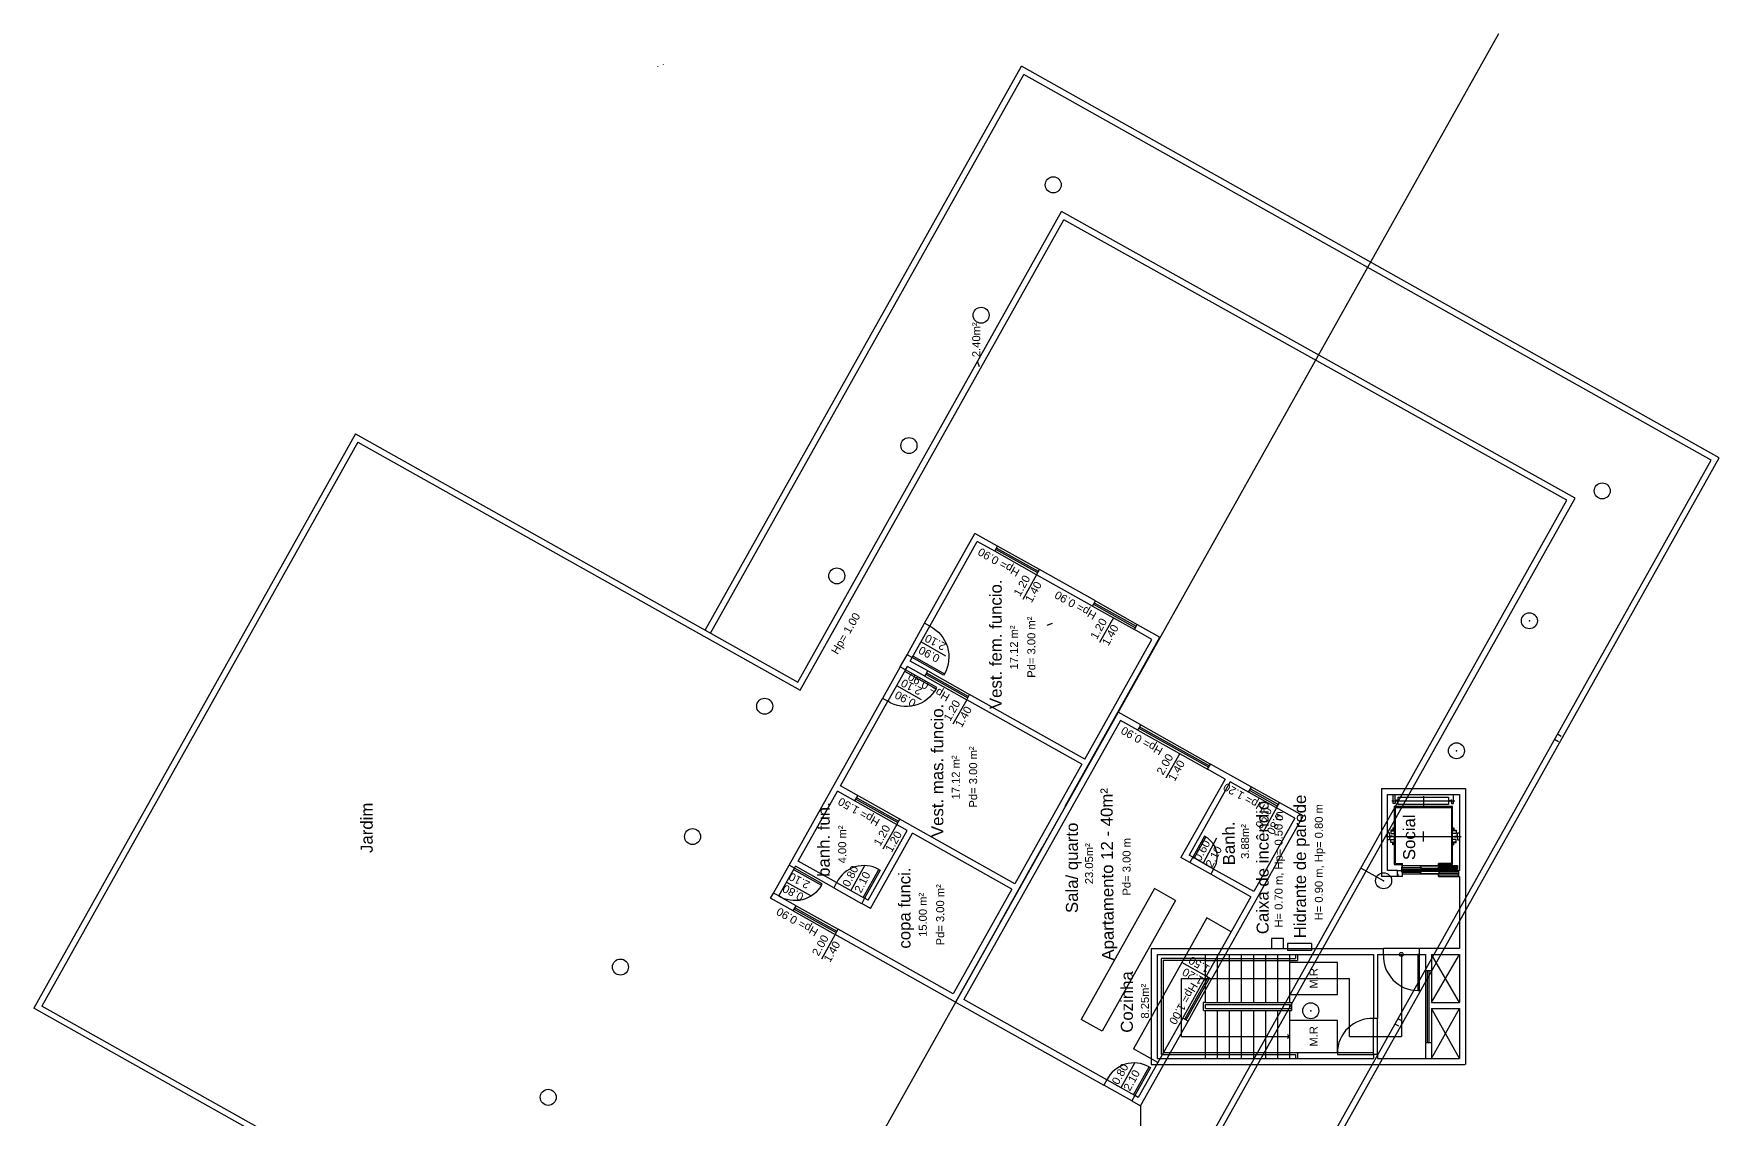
# Model space of a CAD drawing. Header units: millimetres. Extents: x -210 to 1173, y -437 to 320.
# Drawn here: x 1083.22 to 1125.35, y 27.11 to 54.23 of the extents above; entities that cross this region are included whole.
import ezdxf
from ezdxf.enums import TextEntityAlignment as Align

# ---------------------------------------------------------------- set-up
doc = ezdxf.new("R2010")
doc.units = ezdxf.units.MM
doc.header["$LTSCALE"] = 0.3
for name, pattern in [('DASHDOTX2', [50.8, 25.4, -12.7, 0, -12.7]), ('DASHED2', [9.525, 6.35, -3.175]), ('LTYPE_4', [112.5, 56.25, -56.25]), ('LTYPE_6', [168.75, 112.5, -28.125, 0, -28.125])]:
    doc.linetypes.add(name, pattern=pattern)
for name, color, linetype in [('CORTE', 6, 'Continuous'), ('COTAS', 1, 'Continuous'), ('ESQUADRIAS', 3, 'Continuous'), ('LAYER_0', 6, 'Continuous'), ('LINHA DE CORTE', 6, 'DASHDOTX2'), ('PISO', 1, 'Continuous'), ('PROJEÇÃO', 1, 'DASHED2'), ('TEXTOS', 2, 'Continuous'), ('VISTA', 2, 'Continuous')]:
    doc.layers.add(name, color=color, linetype=linetype)
doc.styles.add('2MM 1_100', font='ARIAL.TTF', dxfattribs={"height": 0.2})
doc.styles.add('3MM 1_100', font='ARIAL.TTF', dxfattribs={"height": 0.3})

msp = doc.modelspace()

# ---------------------------------------------------------------- linework, layer by layer
msp.add_line((1119.826, 54.234), (1095.392, 10.675))
at = {"layer": 'CORTE'}
for p, q in [((1098.82, 53.404), (1098.816, 53.415)), ((1098.961, 53.455), (1098.957, 53.466)), ((1105.485, 39.505), (1106.744, 41.751)), ((1107.311, 41.433), (1106.744, 41.751)), ((1105.616, 39.432), (1106.802, 41.547)), ((1107.238, 41.303), (1106.802, 41.547)), ((1107.238, 41.303), (1107.311, 41.433)), ((1108.285, 40.716), (1108.358, 40.847)), ((1109.68, 39.933), (1108.285, 40.716)), ((1109.754, 40.064), (1108.358, 40.847)), ((1109.68, 39.933), (1109.754, 40.064)), ((1105.616, 39.432), (1105.485, 39.505)), ((1108.676, 39.502), (1108.536, 39.45)), ((1110.727, 39.347), (1110.8, 39.478)), ((1111.163, 39.102), (1110.727, 39.347)), ((1110.8, 39.478), (1111.367, 39.16)), ((1109.002, 34.94), (1111.367, 39.16)), ((1109.489, 36.115), (1111.163, 39.102)), ((1104.874, 38.415), (1105.045, 38.72)), ((1105.005, 38.341), (1104.874, 38.415)), ((1105.005, 38.341), (1105.054, 38.429)), ((1105.176, 38.647), (1105.045, 38.72)), ((1105.49, 38.184), (1105.054, 38.429)), ((1105.127, 38.559), (1105.176, 38.647)), ((1105.563, 38.315), (1105.127, 38.559)), ((1105.49, 38.184), (1105.563, 38.315)), ((1102.099, 33.464), (1104.434, 37.63)), ((1103.379, 35.441), (1104.565, 37.556)), ((1104.565, 37.556), (1104.434, 37.63)), ((1106.537, 37.597), (1106.61, 37.728)), ((1109.415, 35.984), (1106.537, 37.597)), ((1109.489, 36.115), (1106.61, 37.728)), ((1110.321, 37.286), (1106.258, 30.044)), ((1110.378, 37.081), (1106.463, 30.103)), ((1110.887, 36.968), (1110.321, 37.286)), ((1110.814, 36.837), (1110.378, 37.081)), ((1110.814, 36.837), (1110.887, 36.968)), ((1121.399, 36.679), (1121.304, 36.733)), ((1121.326, 36.548), (1121.23, 36.602)), ((1109.415, 35.984), (1107.741, 32.996)), ((1112.558, 35.859), (1112.631, 35.99)), ((1112.994, 35.614), (1112.558, 35.859)), ((1114.944, 34.693), (1112.631, 35.99)), ((1107.741, 32.996), (1103.379, 35.441)), ((1112.994, 35.614), (1111.893, 33.652)), ((1113.125, 35.541), (1112.098, 33.709)), ((1114.74, 34.636), (1113.125, 35.541)), ((1102.328, 33.565), (1103.306, 35.31)), ((1105.05, 34.332), (1103.306, 35.31)), ((1116.902, 35.382), (1116.902, 33.182)), ((1116.902, 35.382), (1119.003, 35.382)), ((1117.052, 33.332), (1117.052, 35.232)), ((1117.052, 35.232), (1118.852, 35.232)), ((1118.852, 35.232), (1118.852, 33.332)), ((1118.852, 35.232), (1118.852, 33.332)), ((1119.003, 35.382), (1119.002, 28.482)), ((1114.944, 34.693), (1112.656, 30.616)), ((1114.74, 34.636), (1113.712, 32.804)), ((1104.072, 32.588), (1105.05, 34.332)), ((1104.13, 32.383), (1105.181, 34.259)), ((1107.667, 32.865), (1105.181, 34.259)), ((1114.797, 34.431), (1114.797, 34.431)), ((1108.415, 33.893), (1107.358, 32.007)), ((1112.185, 33.66), (1112.098, 33.709)), ((1102.23, 33.391), (1102.099, 33.464)), ((1102.23, 33.391), (1102.254, 33.435)), ((1103.214, 32.897), (1102.254, 33.435)), ((1103.287, 33.028), (1102.328, 33.565)), ((1112.112, 33.53), (1111.893, 33.652)), ((1112.185, 33.66), (1112.112, 33.53)), ((1112.708, 33.367), (1112.635, 33.236)), ((1113.712, 32.804), (1112.708, 33.367)), ((1117.307, 33.332), (1117.052, 33.332)), ((1118.852, 33.332), (1118.827, 33.332)), ((1103.287, 33.028), (1103.214, 32.897)), ((1107.667, 32.865), (1106.2, 30.248)), ((1113.639, 32.673), (1112.635, 33.236)), ((1117.307, 33.182), (1116.902, 33.182)), ((1118.827, 33.182), (1118.852, 33.182)), ((1118.852, 33.182), (1118.852, 31.382)), ((1101.635, 32.636), (1101.708, 32.766)), ((1102.202, 32.318), (1101.635, 32.636)), ((1101.839, 32.693), (1101.708, 32.766)), ((1102.275, 32.449), (1101.841, 32.692)), ((1102.202, 32.318), (1102.275, 32.449)), ((1103.985, 32.636), (1103.912, 32.506)), ((1104.13, 32.383), (1103.912, 32.506)), ((1104.072, 32.588), (1103.985, 32.636)), ((1113.639, 32.673), (1112.525, 30.689)), ((1103.248, 31.731), (1103.322, 31.862)), ((1106.258, 30.044), (1103.248, 31.731)), ((1106.2, 30.248), (1103.322, 31.862)), ((1111.147, 31.382), (1116.952, 31.382)), ((1111.147, 31.382), (1111.147, 28.482)), ((1111.297, 31.232), (1111.297, 28.632)), ((1111.302, 31.382), (1111.302, 31.382)), ((1111.302, 31.232), (1116.702, 31.232)), ((1115.152, 31.502), (1114.552, 31.502)), ((1114.552, 31.502), (1114.552, 31.332)), ((1115.152, 31.332), (1114.552, 31.332)), ((1115.152, 31.502), (1115.152, 31.332)), ((1116.702, 31.232), (1116.702, 29.632)), ((1116.802, 31.232), (1116.952, 31.232)), ((1116.802, 31.232), (1116.802, 29.632)), ((1118.852, 31.382), (1117.852, 31.382)), ((1117.852, 31.232), (1118.002, 31.232)), ((1118.002, 31.232), (1118.002, 28.632)), ((1118.152, 31.232), (1118.852, 31.232)), ((1118.152, 31.232), (1118.152, 30.032)), ((1118.152, 30.032), (1118.852, 31.232)), ((1118.852, 30.032), (1118.152, 31.232)), ((1118.852, 31.232), (1118.852, 30.032)), ((1119.002, 31.382), (1119.002, 31.382)), ((1106.771, 30.96), (1106.258, 30.044)), ((1112.656, 30.616), (1112.525, 30.689)), ((1106.258, 30.044), (1109.965, 27.965)), ((1110.04, 28.099), (1106.464, 30.104)), ((1118.152, 30.032), (1118.852, 30.032)), ((1111.938, 29.643), (1110.825, 27.659)), ((1110.881, 27.451), (1112.07, 29.569)), ((1112.07, 29.569), (1111.938, 29.643)), ((1117.34, 29.44), (1117.244, 29.494)), ((1117.413, 29.571), (1117.317, 29.625)), ((1118.152, 29.882), (1118.852, 29.882)), ((1118.152, 29.882), (1118.152, 28.632)), ((1118.852, 28.632), (1118.152, 29.882)), ((1118.152, 28.632), (1118.852, 29.882)), ((1118.852, 29.882), (1118.852, 28.632)), ((1116.702, 28.732), (1116.702, 28.632)), ((1116.802, 28.732), (1116.802, 28.632)), ((1111.147, 28.482), (1118.996, 28.482)), ((1111.302, 28.632), (1116.702, 28.632)), ((1116.802, 28.632), (1118.002, 28.632)), ((1118.002, 28.632), (1118.852, 28.632)), ((1110.04, 28.099), (1109.965, 27.965)), ((1110.738, 27.708), (1110.663, 27.573)), ((1110.663, 27.573), (1110.881, 27.451)), ((1110.825, 27.659), (1110.738, 27.708))]:
    msp.add_line(p, q, dxfattribs=at)
msp.add_lwpolyline([(1114.452, 31.382), (1114.452, 31.632), (1114.152, 31.632), (1114.152, 31.382)], close=True, dxfattribs=at)
for centre in [(1108.701, 50.459), (1106.898, 47.202), (1105.094, 43.945), (1122.421, 42.814), (1103.291, 40.689), (1120.6, 39.567), (1101.488, 37.432), (1118.779, 36.32), (1099.684, 34.176), (1116.958, 33.073), (1097.882, 30.918), (1115.137, 29.826), (1096.077, 27.663)]:
    msp.add_circle(centre, 0.2, dxfattribs=at)
at = {"layer": 'COTAS'}
for p, q in [((1108.285, 40.716), (1107.941, 40.103)), ((1110.204, 39.64), (1109.86, 39.027)), ((1106.537, 37.597), (1106.193, 36.984)), ((1111.861, 36.253), (1111.518, 35.64)), ((1114.282, 34.894), (1113.938, 34.281)), ((1104.789, 34.479), (1104.445, 33.866)), ((1112.778, 34.134), (1112.447, 33.513)), ((1103.981, 33.447), (1103.637, 32.834)), ((1103.248, 31.731), (1102.905, 31.118)), ((1117.402, 31.232), (1117.402, 29.182)), ((1112.526, 30.689), (1111.915, 31.032)), ((1111.897, 30.632), (1111.897, 29.182)), ((1111.902, 30.632), (1116.102, 30.632)), ((1116.102, 29.182), (1116.102, 30.632)), ((1111.902, 29.182), (1114.602, 29.182)), ((1114.602, 29.182), (1114.552, 29.231)), ((1114.602, 29.182), (1114.552, 29.131)), ((1116.102, 29.182), (1117.402, 29.182)), ((1110.733, 28.516), (1110.389, 27.903))]:
    msp.add_line(p, q, dxfattribs=at)
at = {"layer": 'COTAS', "extrusion": (8.09989e-13, 3.46177e-12, -1)}
for p, q in [((1105.396, 39.039), (1106.009, 38.695)), ((1104.785, 37.949), (1105.398, 37.605))]:
    msp.add_line(p, q, dxfattribs=at)
at = {"layer": 'COTAS', "extrusion": (-2.53038e-12, -2.49741e-12, -1)}
msp.add_line((1102.034, 33.042), (1102.648, 32.698), dxfattribs=at)
at = {"layer": 'COTAS'}
msp.add_circle((1117.402, 31.232), 0.05, dxfattribs=at)
at = {"layer": 'ESQUADRIAS'}
for p, q in [((1108.312, 40.764), (1107.265, 41.351)), ((1108.331, 40.799), (1107.284, 41.385)), ((1109.707, 39.981), (1110.754, 39.395)), ((1109.727, 40.016), (1110.774, 39.43)), ((1105.517, 38.232), (1106.564, 37.645)), ((1105.536, 38.267), (1106.583, 37.68)), ((1110.84, 36.885), (1112.585, 35.907)), ((1110.86, 36.92), (1112.604, 35.941)), ((1102.228, 32.366), (1103.275, 31.779)), ((1102.248, 32.401), (1103.295, 31.814)), ((1111.986, 29.616), (1112.573, 30.662)), ((1112.021, 29.596), (1112.608, 30.643))]:
    msp.add_line(p, q, dxfattribs=at)
at = {"layer": 'ESQUADRIAS', "extrusion": (5.98787e-17, 1.06823e-16, -1)}
msp.add_lwpolyline([(-1105.005, 38.341), (-1104.985, 38.306), (-1105.77, 37.866), (-1105.79, 37.901)], close=True, dxfattribs=at)
at = {"layer": 'ESQUADRIAS', "extrusion": (-5.98787e-17, -1.06823e-16, -1)}
msp.add_lwpolyline([(-1105.176, 38.647), (-1105.196, 38.682), (-1105.981, 38.241), (-1105.961, 38.207)], close=True, dxfattribs=at)
at = {"layer": 'ESQUADRIAS'}
for points in [[(1112.185, 33.66), (1112.22, 33.641), (1112.513, 34.164), (1112.479, 34.184)], [(1103.986, 32.638), (1103.951, 32.658), (1104.342, 33.356), (1104.377, 33.336)], [(1117.852, 31.232), (1117.812, 31.232), (1117.812, 30.332), (1117.852, 30.332)], [(1116.702, 28.732), (1116.702, 28.772), (1115.802, 28.772), (1115.802, 28.732)], [(1110.738, 27.708), (1110.703, 27.727), (1111.094, 28.425), (1111.129, 28.405)]]:
    msp.add_lwpolyline(points, close=True, dxfattribs=at)
at = {"layer": 'ESQUADRIAS', "extrusion": (1.06823e-16, -5.98787e-17, -1)}
msp.add_lwpolyline([(-1102.23, 33.391), (-1102.21, 33.356), (-1102.908, 32.965), (-1102.928, 33)], close=True, dxfattribs=at)
at = {"layer": 'LAYER_0', "color": 15, "linetype": 'LTYPE_6'}
for p, q in [((1117.16, 35.072), (1118.741, 35.072)), ((1117.952, 35.183), (1117.952, 34.953)), ((1117.017, 34.182), (1118.893, 34.182)), ((1117.952, 34.054), (1117.952, 34.306))]:
    msp.add_line(p, q, dxfattribs=at)
at = {"layer": 'LAYER_0', "color": 11}
for p, q in [((1117.198, 35), (1117.198, 35.232)), ((1117.248, 35), (1117.198, 35)), ((1117.248, 35.105), (1117.248, 35.232)), ((1117.248, 35.04), (1117.248, 35)), ((1117.322, 34.982), (1117.322, 35.162)), ((1117.322, 35.162), (1118.582, 35.162)), ((1118.582, 34.982), (1117.322, 34.982)), ((1118.582, 35.162), (1118.582, 34.982)), ((1118.656, 35.04), (1118.656, 35)), ((1118.656, 35), (1118.706, 35)), ((1118.706, 35), (1118.706, 35.232)), ((1118.682, 34.932), (1117.222, 34.932)), ((1117.222, 34.932), (1117.222, 33.482)), ((1117.252, 33.502), (1117.252, 34.902)), ((1117.252, 34.902), (1118.652, 34.902)), ((1118.652, 34.902), (1118.652, 33.502)), ((1118.682, 33.482), (1118.682, 34.932)), ((1117.102, 34.267), (1117.052, 34.267)), ((1117.102, 34.227), (1117.102, 34.267)), ((1117.102, 34.227), (1117.102, 34.182)), ((1117.102, 34.227), (1117.107, 34.227)), ((1117.102, 34.182), (1117.102, 34.137)), ((1117.102, 34.137), (1117.102, 34.097)), ((1117.102, 34.137), (1117.107, 34.137)), ((1117.11, 34.224), (1117.107, 34.227)), ((1117.11, 34.141), (1117.107, 34.137)), ((1117.112, 34.19), (1117.11, 34.224)), ((1117.112, 34.174), (1117.11, 34.141)), ((1117.116, 34.187), (1117.112, 34.19)), ((1117.112, 34.174), (1117.116, 34.178)), ((1117.132, 34.187), (1117.116, 34.187)), ((1117.132, 34.178), (1117.116, 34.178)), ((1117.132, 34.187), (1117.135, 34.19)), ((1117.132, 34.178), (1117.135, 34.174)), ((1117.177, 34.19), (1117.135, 34.19)), ((1117.177, 34.174), (1117.135, 34.174)), ((1117.191, 34.338), (1117.137, 34.338)), ((1117.137, 34.338), (1117.137, 34.257)), ((1117.197, 34.332), (1117.137, 34.332)), ((1117.137, 34.257), (1117.197, 34.257)), ((1117.177, 34.182), (1117.177, 34.19)), ((1117.177, 34.182), (1117.177, 34.174)), ((1117.197, 34.392), (1117.191, 34.392)), ((1117.191, 34.392), (1117.191, 34.338)), ((1117.197, 34.392), (1117.197, 34.332)), ((1117.197, 34.332), (1117.222, 34.332)), ((1117.197, 34.257), (1117.222, 34.257)), ((1118.707, 34.332), (1118.682, 34.332)), ((1118.707, 34.257), (1118.682, 34.257)), ((1118.707, 34.392), (1118.707, 34.332)), ((1118.707, 34.392), (1118.713, 34.392)), ((1118.707, 34.332), (1118.767, 34.332)), ((1118.767, 34.257), (1118.707, 34.257)), ((1118.713, 34.392), (1118.713, 34.338)), ((1118.713, 34.338), (1118.767, 34.338)), ((1118.727, 34.182), (1118.727, 34.19)), ((1118.727, 34.19), (1118.769, 34.19)), ((1118.727, 34.182), (1118.727, 34.174)), ((1118.727, 34.174), (1118.769, 34.174)), ((1118.767, 34.338), (1118.767, 34.257)), ((1118.773, 34.187), (1118.769, 34.19)), ((1118.773, 34.178), (1118.769, 34.174)), ((1118.773, 34.187), (1118.789, 34.187)), ((1118.773, 34.178), (1118.789, 34.178)), ((1118.792, 34.19), (1118.789, 34.187)), ((1118.789, 34.178), (1118.792, 34.174)), ((1118.792, 34.19), (1118.794, 34.224)), ((1118.792, 34.174), (1118.794, 34.141)), ((1118.794, 34.224), (1118.798, 34.227)), ((1118.794, 34.141), (1118.798, 34.137)), ((1118.802, 34.227), (1118.798, 34.227)), ((1118.802, 34.137), (1118.798, 34.137)), ((1118.802, 34.227), (1118.802, 34.267)), ((1118.802, 34.267), (1118.852, 34.267)), ((1118.802, 34.182), (1118.802, 34.227)), ((1118.802, 34.137), (1118.802, 34.182)), ((1118.802, 34.137), (1118.802, 34.097)), ((1117.102, 34.097), (1117.052, 34.097)), ((1117.137, 34.026), (1117.137, 34.107)), ((1117.137, 34.107), (1117.197, 34.107)), ((1117.197, 34.032), (1117.137, 34.032)), ((1117.191, 34.026), (1117.137, 34.026)), ((1117.191, 33.972), (1117.191, 34.026)), ((1117.197, 33.972), (1117.191, 33.972)), ((1117.197, 34.107), (1117.222, 34.107)), ((1117.197, 34.032), (1117.222, 34.032)), ((1117.197, 33.972), (1117.197, 34.032)), ((1118.707, 34.107), (1118.682, 34.107)), ((1118.707, 34.032), (1118.682, 34.032)), ((1118.767, 34.107), (1118.707, 34.107)), ((1118.707, 33.972), (1118.707, 34.032)), ((1118.707, 34.032), (1118.767, 34.032)), ((1118.707, 33.972), (1118.713, 33.972)), ((1118.713, 33.972), (1118.713, 34.026)), ((1118.713, 34.026), (1118.767, 34.026)), ((1118.767, 34.026), (1118.767, 34.107)), ((1118.802, 34.097), (1118.852, 34.097)), ((1117.222, 33.482), (1117.425, 33.482)), ((1117.252, 33.502), (1117.427, 33.502)), ((1117.307, 33.242), (1117.307, 33.332)), ((1117.307, 33.332), (1117.397, 33.332)), ((1117.397, 33.362), (1117.397, 33.364)), ((1117.397, 33.364), (1117.41, 33.364)), ((1117.397, 33.362), (1118.802, 33.362)), ((1117.397, 33.332), (1117.397, 33.33)), ((1117.397, 33.332), (1118.827, 33.332)), ((1117.397, 33.33), (1117.41, 33.33)), ((1117.41, 33.364), (1117.41, 33.409)), ((1117.41, 33.409), (1117.425, 33.409)), ((1117.41, 33.33), (1117.41, 33.285)), ((1117.41, 33.285), (1117.425, 33.285)), ((1117.427, 33.407), (1117.412, 33.407)), ((1117.412, 33.407), (1117.412, 33.362)), ((1117.412, 33.287), (1117.412, 33.332)), ((1117.427, 33.287), (1117.412, 33.287)), ((1117.415, 33.362), (1117.415, 33.402)), ((1117.415, 33.402), (1117.897, 33.402)), ((1117.415, 33.332), (1117.415, 33.292)), ((1117.415, 33.292), (1117.897, 33.292)), ((1117.895, 33.4), (1117.417, 33.4)), ((1117.417, 33.4), (1117.417, 33.364)), ((1117.417, 33.364), (1117.43, 33.364)), ((1117.417, 33.294), (1117.417, 33.33)), ((1117.417, 33.33), (1117.43, 33.33)), ((1117.895, 33.294), (1117.417, 33.294)), ((1117.425, 33.482), (1117.425, 33.452)), ((1117.425, 33.409), (1117.425, 33.452)), ((1117.425, 33.285), (1117.425, 33.184)), ((1117.427, 33.452), (1117.427, 33.502)), ((1117.427, 33.452), (1118.802, 33.452)), ((1117.427, 33.407), (1117.427, 33.452)), ((1117.427, 33.182), (1117.427, 33.287)), ((1117.43, 33.364), (1117.43, 33.362)), ((1117.43, 33.33), (1117.43, 33.332)), ((1117.877, 33.447), (1117.877, 33.407)), ((1117.877, 33.447), (1118.347, 33.447)), ((1117.877, 33.407), (1117.892, 33.407)), ((1117.877, 33.247), (1117.877, 33.287)), ((1117.877, 33.287), (1117.892, 33.287)), ((1117.879, 33.409), (1117.879, 33.445)), ((1118.345, 33.445), (1117.879, 33.445)), ((1117.892, 33.409), (1117.879, 33.409)), ((1117.892, 33.285), (1117.879, 33.285)), ((1117.879, 33.285), (1117.879, 33.249)), ((1117.882, 33.362), (1117.882, 33.364)), ((1117.882, 33.364), (1117.895, 33.364)), ((1117.882, 33.332), (1117.882, 33.33)), ((1117.882, 33.33), (1117.895, 33.33)), ((1117.892, 33.407), (1117.892, 33.409)), ((1117.892, 33.287), (1117.892, 33.285)), ((1117.895, 33.364), (1117.895, 33.4)), ((1117.895, 33.33), (1117.895, 33.294)), ((1117.897, 33.402), (1117.897, 33.362)), ((1117.897, 33.292), (1117.897, 33.332)), ((1118.327, 33.452), (1118.327, 33.502)), ((1118.652, 33.502), (1118.327, 33.502)), ((1118.329, 33.454), (1118.329, 33.482)), ((1118.329, 33.482), (1118.682, 33.482)), ((1118.342, 33.454), (1118.329, 33.454)), ((1118.332, 33.407), (1118.332, 33.409)), ((1118.332, 33.409), (1118.345, 33.409)), ((1118.347, 33.407), (1118.332, 33.407)), ((1118.347, 33.287), (1118.332, 33.287)), ((1118.332, 33.287), (1118.332, 33.285)), ((1118.332, 33.285), (1118.345, 33.285)), ((1118.342, 33.452), (1118.342, 33.454)), ((1118.345, 33.409), (1118.345, 33.445)), ((1118.345, 33.285), (1118.345, 33.249)), ((1118.347, 33.447), (1118.347, 33.407)), ((1118.347, 33.247), (1118.347, 33.287)), ((1118.802, 33.452), (1118.802, 33.362)), ((1118.827, 33.332), (1118.827, 33.242)), ((1117.307, 33.182), (1117.307, 33.242)), ((1117.307, 33.242), (1117.322, 33.242)), ((1117.427, 33.182), (1117.307, 33.182)), ((1117.322, 33.24), (1117.309, 33.24)), ((1117.309, 33.24), (1117.309, 33.184)), ((1117.309, 33.184), (1117.425, 33.184)), ((1117.322, 33.242), (1117.322, 33.24)), ((1118.827, 33.242), (1117.427, 33.242)), ((1117.877, 33.247), (1118.347, 33.247)), ((1118.345, 33.249), (1117.879, 33.249)), ((1118.327, 33.242), (1118.327, 33.182)), ((1118.327, 33.182), (1118.827, 33.182)), ((1118.329, 33.24), (1118.342, 33.24)), ((1118.329, 33.184), (1118.329, 33.24)), ((1118.825, 33.184), (1118.329, 33.184)), ((1118.342, 33.24), (1118.342, 33.242)), ((1118.812, 33.242), (1118.812, 33.24)), ((1118.812, 33.24), (1118.825, 33.24)), ((1118.825, 33.24), (1118.825, 33.184)), ((1118.827, 33.182), (1118.827, 33.242))]:
    msp.add_line(p, q, dxfattribs=at)
at = {"layer": 'LAYER_0', "color": 1}
for p, q in [((1117.248, 35.105), (1117.248, 35.04)), ((1117.252, 35.101), (1117.248, 35.105)), ((1117.252, 35.044), (1117.248, 35.04)), ((1117.252, 35.101), (1117.252, 35.074)), ((1117.265, 35.074), (1117.252, 35.074)), ((1117.265, 35.07), (1117.252, 35.07)), ((1117.252, 35.07), (1117.252, 35.044)), ((1117.265, 35.074), (1117.267, 35.076)), ((1117.267, 35.068), (1117.265, 35.07)), ((1117.302, 35.076), (1117.267, 35.076)), ((1117.302, 35.068), (1117.267, 35.068)), ((1117.302, 35.076), (1117.302, 35.068)), ((1118.602, 35.068), (1118.602, 35.076)), ((1118.602, 35.076), (1118.637, 35.076)), ((1118.602, 35.068), (1118.637, 35.068)), ((1118.637, 35.076), (1118.639, 35.074)), ((1118.639, 35.07), (1118.637, 35.068)), ((1118.639, 35.074), (1118.652, 35.074)), ((1118.639, 35.07), (1118.652, 35.07)), ((1118.652, 35.101), (1118.656, 35.105)), ((1118.652, 35.074), (1118.652, 35.101)), ((1118.652, 35.044), (1118.652, 35.07)), ((1118.652, 35.044), (1118.656, 35.04)), ((1118.656, 35.04), (1118.656, 35.105)), ((1117.897, 33.387), (1118.802, 33.387)), ((1118.802, 33.377), (1117.897, 33.377)), ((1117.897, 33.317), (1118.827, 33.317)), ((1118.827, 33.307), (1117.897, 33.307)), ((1118.802, 33.432), (1118.347, 33.432)), ((1118.347, 33.422), (1118.802, 33.422)), ((1118.347, 33.272), (1118.827, 33.272)), ((1118.827, 33.262), (1118.347, 33.262))]:
    msp.add_line(p, q, dxfattribs=at)
at = {"layer": 'LAYER_0'}
for p, q in [((1118.412, 34.902), (1118.412, 34.902)), ((1117.252, 33.777), (1117.252, 33.777)), ((1118.652, 33.777), (1118.652, 33.777)), ((1118.412, 33.502), (1118.412, 33.502))]:
    msp.add_line(p, q, dxfattribs=at)
at = {"layer": 'LAYER_0', "color": 1, "linetype": 'LTYPE_4'}
for p, q in [((1117.137, 34.324), (1117.197, 34.324)), ((1117.197, 34.324), (1117.222, 34.324)), ((1118.707, 34.324), (1118.682, 34.324)), ((1118.767, 34.324), (1118.707, 34.324)), ((1117.137, 34.041), (1117.197, 34.041)), ((1117.197, 34.041), (1117.222, 34.041)), ((1118.707, 34.041), (1118.682, 34.041)), ((1118.767, 34.041), (1118.707, 34.041))]:
    msp.add_line(p, q, dxfattribs=at)
at = {"layer": 'LAYER_0', "color": 7}
for p, q in [((1117.307, 33.182), (1117.307, 33.332)), ((1118.827, 33.332), (1118.827, 33.182))]:
    msp.add_line(p, q, dxfattribs=at)
at = {"layer": 'LINHA DE CORTE'}
for p, q in [((1116.952, 31.232), (1116.952, 31.382)), ((1117.852, 31.232), (1117.852, 31.382)), ((1116.802, 29.632), (1116.702, 29.632)), ((1116.802, 28.732), (1116.702, 28.732))]:
    msp.add_line(p, q, dxfattribs=at)
at = {"layer": 'PISO'}
for p, q in [((1100.004, 39.334), (1107.903, 53.42)), ((1100.135, 39.26), (1107.961, 53.216)), ((1125.347, 43.637), (1107.903, 53.42)), ((1125.143, 43.58), (1107.961, 53.216)), ((1108.62, 14.116), (1125.143, 43.58)), ((1108.677, 13.911), (1125.347, 43.637)), ((1101.708, 32.766), (1102.099, 33.464)), ((1101.839, 32.693), (1102.23, 33.391)), ((1112.497, 31.232), (1112.497, 30.032)), ((1117.852, 31.382), (1116.952, 31.382)), ((1116.952, 31.232), (1117.852, 31.232)), ((1112.497, 29.832), (1112.497, 28.632)), ((1112.797, 29.832), (1112.797, 28.632)), ((1113.097, 29.832), (1113.097, 28.632)), ((1113.397, 29.832), (1113.397, 28.632)), ((1113.702, 29.832), (1113.702, 28.632)), ((1114.002, 29.832), (1114.002, 28.632)), ((1114.602, 29.832), (1114.602, 28.632)), ((1116.702, 28.732), (1116.702, 29.632)), ((1116.802, 28.732), (1116.802, 29.632))]:
    msp.add_line(p, q, dxfattribs=at)
at = {"layer": 'PISO', "extrusion": (-5.98787e-17, -1.06823e-16, -1)}
for p, q in [((1105.045, 38.72), (1105.485, 39.505)), ((1105.176, 38.647), (1105.616, 39.432))]:
    msp.add_line(p, q, dxfattribs=at)
at = {"layer": 'PISO', "extrusion": (5.98787e-17, 1.06823e-16, -1)}
for p, q in [((1104.874, 38.415), (1104.434, 37.63)), ((1105.005, 38.341), (1104.565, 37.556))]:
    msp.add_line(p, q, dxfattribs=at)
at = {"layer": 'PISO', "extrusion": (-1.06786e-16, 5.99444e-17, -1)}
for p, q in [((1112.635, 33.236), (1112.111, 33.53)), ((1112.708, 33.367), (1112.185, 33.66))]:
    msp.add_line(p, q, dxfattribs=at)
at = {"layer": 'PISO', "extrusion": (-2.21961e-12, 2.60843e-12, -1)}
for p, q in [((1103.213, 32.895), (1103.911, 32.504)), ((1103.287, 33.028), (1103.985, 32.636))]:
    msp.add_line(p, q, dxfattribs=at)
at = {"layer": 'PISO', "extrusion": (-1.06805e-16, 5.99109e-17, -1)}
for p, q in [((1110.663, 27.575), (1109.966, 27.966)), ((1110.738, 27.708), (1110.04, 28.099))]:
    msp.add_line(p, q, dxfattribs=at)
at = {"layer": 'PISO'}
for points in [[(1114.602, 30.232), (1115.802, 30.232), (1115.802, 31.032), (1114.602, 31.032)], [(1114.602, 28.782), (1115.802, 28.782), (1115.802, 29.582), (1114.602, 29.582)]]:
    msp.add_lwpolyline(points, close=True, dxfattribs=at)
at = {"layer": 'PISO', "extrusion": (-5.98787e-17, -1.06823e-16, -1)}
msp.add_arc((-1105.23, 38.662), 0.861, 116.6685, 209.2724, dxfattribs=at)
at = {"layer": 'PISO', "extrusion": (5.98787e-17, 1.06823e-16, -1)}
msp.add_arc((-1105.019, 38.287), 0.861, 209.2724, 301.8764, dxfattribs=at)
at = {"layer": 'PISO'}
for centre, radius, start, end in [((1112.239, 33.675), 0.561, 326.7425, 60.6923), ((1103.97, 32.692, 0), 0.761, 60.7276, 153.6652), ((1117.816, 31.196), 0.864, 177.6148, 269.7833), ((1116.666, 28.769), 0.864, 87.6148, 179.7833), ((1110.722, 27.761), 0.761, 60.7103, 153.6479)]:
    msp.add_arc(centre, radius, start, end, dxfattribs=at)
at = {"layer": 'PISO', "extrusion": (-8.09989e-13, -3.46177e-12, -1)}
msp.add_arc((-1102.244, 33.337, 0), 0.761, 209.2724, 302.21, dxfattribs=at)
at = {"layer": 'PROJEÇÃO'}
for p, q in [((1106.796, 46.06), (1106.848, 45.918)), ((1113.584, 35.284), (1113.657, 35.415)), ((1103.742, 35.066), (1103.815, 35.196)), ((1103.769, 35.114), (1104.815, 34.527)), ((1103.788, 35.148), (1104.835, 34.562)), ((1113.611, 35.332), (1114.308, 34.94)), ((1113.63, 35.367), (1114.328, 34.975)), ((1114.281, 34.892), (1114.355, 35.023)), ((1104.789, 34.479), (1104.862, 34.61)), ((1118.002, 30.832), (1118.152, 30.832)), ((1118.057, 29.032), (1118.057, 30.832)), ((1118.097, 29.032), (1118.097, 30.832)), ((1114.302, 29.832), (1114.302, 28.632)), ((1118.002, 29.032), (1118.152, 29.032))]:
    msp.add_line(p, q, dxfattribs=at)
at = {"layer": 'VISTA'}
for p, q in [((1102.315, 38.038), (1108.907, 49.793)), ((1121.746, 42.633), (1108.907, 49.793)), ((1102.373, 37.833), (1108.964, 49.587)), ((1121.541, 42.579), (1108.964, 49.587)), ((1091.264, 44.235), (1083.218, 29.887)), ((1091.322, 44.031), (1083.422, 29.944)), ((1091.264, 44.235), (1102.315, 38.038)), ((1091.322, 44.031), (1102.373, 37.833)), ((1107.605, 17.724), (1121.541, 42.579)), ((1107.662, 17.519), (1121.746, 42.633)), ((1108.285, 40.716), (1107.238, 41.303)), ((1108.358, 40.847), (1107.311, 41.433)), ((1109.754, 40.064), (1110.8, 39.478)), ((1109.68, 39.933), (1110.727, 39.347)), ((1105.49, 38.184), (1106.537, 37.597)), ((1105.563, 38.315), (1106.61, 37.728)), ((1110.814, 36.837), (1112.558, 35.859)), ((1110.887, 36.968), (1112.63, 35.987)), ((1116.958, 33.073), (1116.39, 33.392)), ((1111.23, 32.877), (1109.396, 29.607)), ((1111.754, 32.584), (1111.23, 32.877)), ((1102.275, 32.449), (1103.322, 31.862)), ((1111.754, 32.584), (1109.919, 29.313)), ((1102.202, 32.318), (1103.248, 31.731)), ((1112.539, 32.144), (1110.704, 28.873)), ((1113.15, 31.801), (1112.539, 32.144)), ((1112.797, 31.232), (1112.797, 30.032)), ((1113.097, 31.232), (1113.097, 30.032)), ((1113.397, 31.232), (1113.397, 30.032)), ((1113.702, 31.232), (1113.702, 30.032)), ((1114.002, 31.232), (1114.002, 30.032)), ((1114.302, 31.232), (1114.302, 30.032)), ((1114.602, 31.232), (1114.602, 30.032)), ((1114.752, 31.232), (1114.752, 31.132)), ((1114.802, 31.232), (1114.802, 31.082)), ((1111.397, 31.132), (1111.397, 28.732)), ((1112.497, 31.132), (1111.397, 31.132)), ((1111.447, 31.082), (1111.447, 28.782)), ((1112.497, 31.082), (1111.447, 31.082)), ((1112.502, 31.132), (1114.752, 31.132)), ((1112.502, 31.082), (1114.802, 31.082)), ((1111.938, 29.643), (1112.525, 30.689)), ((1112.069, 29.569), (1112.656, 30.616)), ((1092.644, 24.773), (1083.422, 29.944)), ((1112.447, 30.032), (1112.447, 29.832)), ((1112.497, 30.032), (1112.447, 30.032)), ((1112.497, 29.982), (1112.497, 29.882)), ((1112.502, 30.032), (1114.652, 30.032)), ((1112.502, 29.982), (1114.602, 29.982)), ((1114.602, 29.982), (1114.602, 29.882)), ((1114.652, 30.032), (1114.652, 29.882)), ((1092.702, 24.569), (1083.218, 29.887)), ((1109.919, 29.313), (1109.396, 29.607)), ((1112.452, 29.832), (1114.652, 29.832)), ((1112.502, 29.882), (1114.652, 29.882)), ((1114.652, 29.882), (1114.652, 29.832)), ((1111.314, 28.531), (1110.703, 28.872)), ((1111.402, 28.732), (1114.752, 28.732)), ((1111.452, 28.782), (1114.802, 28.782)), ((1114.752, 28.732), (1114.752, 28.632)), ((1114.802, 28.782), (1114.802, 28.632)), ((1110.881, 27.451), (1110.881, -31.768))]:
    msp.add_line(p, q, dxfattribs=at)
for p in [(1120.6, 39.567), (1118.779, 36.32), (1116.958, 33.073), (1115.137, 29.826)]:
    msp.add_point(p, dxfattribs=at)

# ---------------------------------------------------------------- texts
at = {"layer": 'TEXTOS'}
for s, height, rotation, style, p in [('2.40m²', 0.2, 90, '2MM 1_100', (1106.775, 46.589)), ('Hp= 0.90', 0.2, 150.1792, '2MM 1_100', (1107.338, 41.03)), ('Vest. fem. funcio.', 0.3, 90, '3MM 1_100', (1107.262, 38.981)), ('1.20', 0.2, 60.7166, '2MM 1_100', (1107.915, 40.446)), ('1.40', 0.2, 60.7166, '2MM 1_100', (1108.204, 40.289)), ('Hp= 0.90', 0.2, 150.1792, '2MM 1_100', (1109.257, 39.955)), ('Hp= 1.00', 0.2, 59.4992, '2MM 1_100', (1103.513, 39.252)), ('Pd= 3.00 m²', 0.2, 90, '2MM 1_100', (1108.152, 38.909)), ('1.20', 0.2, 60.7166, '2MM 1_100', (1109.834, 39.37)), ('2.10', 0.2, 152.5495, '2MM 1_100', (1105.754, 39.027)), ('17.12 m²', 0.2, 90, '2MM 1_100', (1107.718, 38.902)), ('1.40', 0.2, 60.7166, '2MM 1_100', (1110.124, 39.213)), ('0.90', 0.2, 152.5495, '2MM 1_100', (1105.599, 38.729)), ('2.10', 0.2, 152.5495, '2MM 1_100', (1105.158, 37.911)), ('Hp= 0.90', 0.2, 150.1792, '2MM 1_100', (1105.59, 37.912)), ('0.90', 0.2, 152.5495, '2MM 1_100', (1105.003, 37.613)), ('1.20', 0.2, 60.7166, '2MM 1_100', (1106.167, 37.328)), ('Vest. mas. funcio.', 0.3, 90, '3MM 1_100', (1105.803, 35.83)), ('1.40', 0.2, 60.7166, '2MM 1_100', (1106.456, 37.171)), ('Hp= 0.90', 0.2, 150.1792, '2MM 1_100', (1110.914, 36.568)), ('Pd= 3.00 m²', 0.2, 90, '2MM 1_100', (1106.698, 35.666)), ('2.00', 0.2, 60.7166, '2MM 1_100', (1111.491, 35.984)), ('17.12 m²', 0.2, 90, '2MM 1_100', (1106.264, 35.655)), ('1.40', 0.2, 60.7166, '2MM 1_100', (1111.781, 35.827)), ('Hp= 1.20', 0.2, 150.1792, '2MM 1_100', (1113.468, 35.157)), ('Jardim', 0.3, 90, '3MM 1_100', (1091.541, 34.396)), ('banh. fun.', 0.3, 90, '3MM 1_100', (1102.964, 34.102)), ('Hp= 1.50', 0.2, 150.1792, '2MM 1_100', (1103.842, 34.793)), ('Apartamento 12 - 40m²', 0.3, 90.4898, '3MM 1_100', (1110.049, 33.234)), ('Caixa de incêndio', 0.3, 90, '3MM 1_100', (1113.934, 33.404)), ('Hidrante de parede', 0.3, 90, '3MM 1_100', (1114.868, 33.43)), ('H= 0.90 m, Hp= 0.80 m', 0.2, 90, '2MM 1_100', (1115.338, 33.536)), ('0.90', 0.2, 240.7166, '2MM 1_100', (1113.957, 34.646)), ('0.80', 0.2, 240.7166, '2MM 1_100', (1114.247, 34.489)), ('H= 0.70 m, Hp= 0.50 m', 0.2, 90, '2MM 1_100', (1114.333, 33.355)), ('Social', 0.3, 90, '3MM 1_100', (1117.596, 34.159)), ('4.00 m²', 0.2, 90, '2MM 1_100', (1103.425, 33.982)), ('1.20', 0.2, 60.7166, '2MM 1_100', (1104.419, 34.209)), ('1.20', 0.2, 60.7166, '2MM 1_100', (1104.708, 34.052)), ('Sala/ quarto', 0.3, 90, '3MM 1_100', (1109.167, 33.396)), ('Banh.', 0.3, 90.4898, '3MM 1_100', (1113.087, 34.006)), ('3.88m²', 0.2, 90, '2MM 1_100', (1113.494, 34.054)), ('23.05m²', 0.2, 90, '2MM 1_100', (1109.596, 33.5)), ('Pd= 3.00 m', 0.2, 90, '2MM 1_100', (1110.533, 33.422)), ('0.60', 0.2, 61.9273, '2MM 1_100', (1112.418, 33.828)), ('2.10', 0.2, 61.9273, '2MM 1_100', (1112.712, 33.677)), ('0.80', 0.2, 63.3147, '2MM 1_100', (1103.629, 33.188, 0)), ('2.10', 0.2, 63.3147, '2MM 1_100', (1103.929, 33.038, 0)), ('copa funci.', 0.3, 90, '3MM 1_100', (1104.982, 32.391)), ('0.80', 0.2, 152.5495, '2MM 1_100', (1102.197, 32.774)), ('2.10', 0.2, 152.5495, '2MM 1_100', (1102.352, 33.072)), ('Pd= 3.00 m²', 0.2, 90, '2MM 1_100', (1105.874, 32.223)), ('15.00 m²', 0.2, 90, '2MM 1_100', (1105.44, 32.221)), ('Hp= 0.90', 0.2, 150.1792, '2MM 1_100', (1102.301, 32.046)), ('2.00', 0.2, 60.7166, '2MM 1_100', (1102.878, 31.461)), ('1.40', 0.2, 60.7166, '2MM 1_100', (1103.168, 31.304)), ('1.50', 0.2, 150.712, '2MM 1_100', (1112.345, 30.976)), ('Cozinha', 0.3, 90, '3MM 1_100', (1110.54, 30.045)), ('1.20', 0.2, 150.712, '2MM 1_100', (1112.188, 30.686)), ('M.R', 0.2, 90, '2MM 1_100', (1115.207, 30.636)), ('8.25m²', 0.2, 90, '2MM 1_100', (1110.992, 30.065)), ('Hp= 1.00', 0.2, 240.1746, '2MM 1_100', (1111.955, 30.003)), ('M.R', 0.2, 90, '2MM 1_100', (1115.207, 29.186)), ('0.80', 0.2, 60.7166, '2MM 1_100', (1110.37, 28.246)), ('2.10', 0.2, 60.7166, '2MM 1_100', (1110.66, 28.088))]:
    msp.add_text(s, height=height, rotation=rotation, dxfattribs=dict(at, style=style)).set_placement(p, align=Align.MIDDLE_CENTER)

doc.saveas('drawing.dxf')
